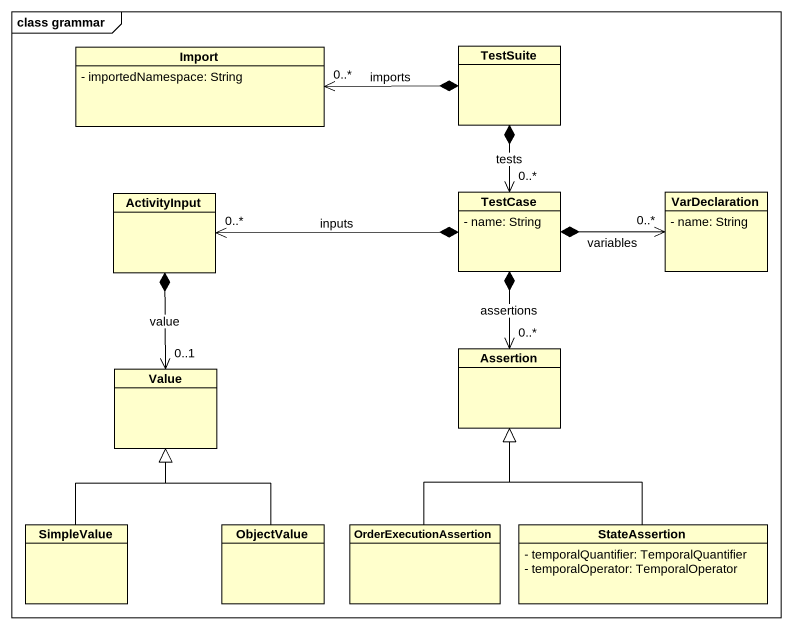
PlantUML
@startuml
mainframe class grammar
hide circle
hide empty members
skinparam classAttributeIconSize 0
class Import {
  - importedNamespace: String
}
class TestSuite
class ActivityInput
class TestCase {
  - name: String
}
class VarDeclaration {
  - name: String
}
class Assertion
class Value
class SimpleValue
class ObjectValue
class OrderExecutionAssertion
class StateAssertion {
  - temporalQuantifier: TemporalQuantifier
  - temporalOperator: TemporalOperator
}
TestSuite *-left-> "0..*" Import : imports
TestSuite *--> "0..*" TestCase : tests
ActivityInput *--> "0..1" Value : value
TestCase *-left-> "0..*" ActivityInput : inputs
TestCase *-right-> "0..*" VarDeclaration : variables
TestCase *--> "0..*" Assertion : assertions
SimpleValue -up-|> Value
ObjectValue -up-|> Value
OrderExecutionAssertion -up-|> Assertion
StateAssertion -up-|> Assertion
@enduml
